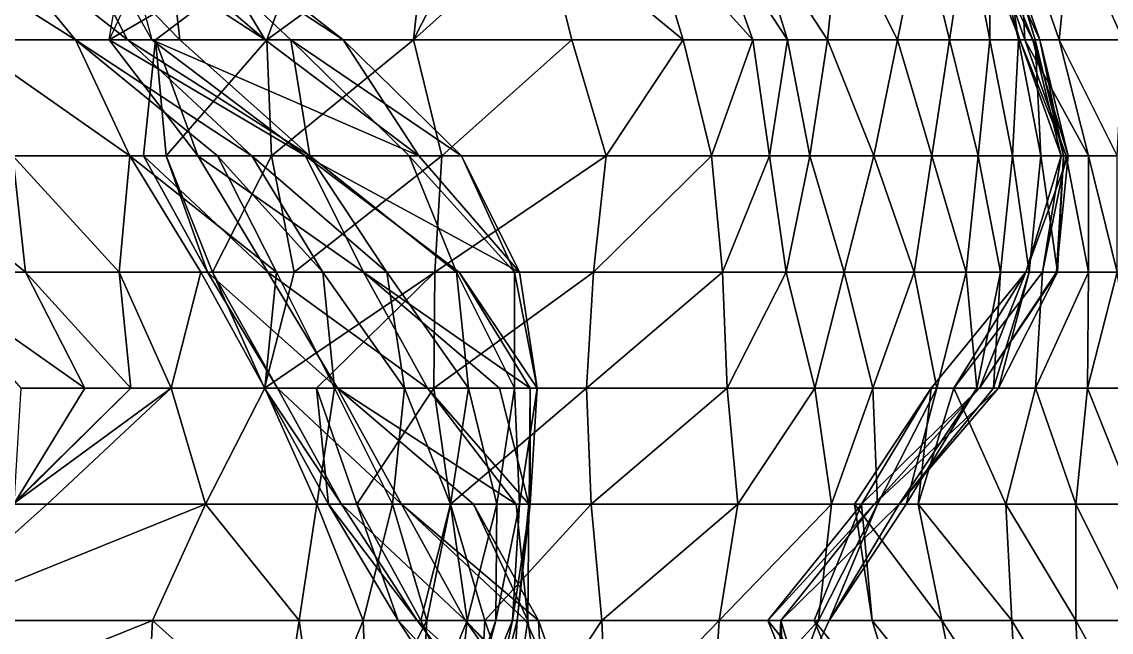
# Model space of a CAD drawing. Header units: metres. Extents: x -137 to 231, y -240 to 234.
# Drawn here: x -44 to 12.3, y -210.6 to -179.1 of the extents above; entities that cross this region are included whole.
import ezdxf

# ---------------------------------------------------------------- set-up
doc = ezdxf.new("R2010")
doc.units = ezdxf.units.M

msp = doc.modelspace()

# ---------------------------------------------------------------- linework, layer by layer
for points in [[(-50.676247, -174, -200.15363), (-46.951813, -180, -191.07512), (-41.200912, -180, -194.68304), (-41.200813, -179.9999, -194.68294)], [(-46.147964, -174, -204.46744), (-50.676247, -174, -200.15363), (-41.200912, -180, -194.68304), (-41.200813, -179.9999, -194.68294)], [(-46.147964, -174, -204.46744), (-41.200912, -180, -194.68304), (-38.50656, -180, -200.05566), (-38.506462, -179.9999, -200.05556)], [(-41.619682, -174, -208.78122), (-46.147964, -174, -204.46744), (-38.50656, -180, -200.05566), (-38.506462, -179.9999, -200.05556)], [(-41.619682, -174, -208.78122), (-38.50656, -180, -200.05566), (-35.812225, -180, -205.42828), (-35.812126, -179.9999, -205.42818)], [(-36.480087, -174, -212.7421), (-41.619682, -174, -208.78122), (-35.812225, -180, -205.42828), (-35.812126, -179.9999, -205.42818)], [(-31.397064, -180, -223.6638), (-37.261093, -180, -233.9776), (-40.623306, -174, -235.91878), (-40.623207, -173.9999, -235.91867)], [(-31.397064, -180, -223.6638), (-40.623306, -174, -235.91878), (-38.427155, -174, -227.72263), (-38.427055, -173.9999, -227.72252)], [(-39.457245, -180, -242.17377), (-37.068558, -180, -247.72285), (-29.121506, -174, -243.13461), (-29.121407, -173.9999, -243.1345)], [(-39.457245, -180, -242.17377), (-29.121506, -174, -243.13461), (-36.706345, -174, -240.58554), (-36.706245, -173.9999, -240.58543)], [(-31.397064, -180, -223.6638), (-38.427155, -174, -227.72263), (-35.008377, -174, -218.82059), (-35.008278, -173.9999, -218.82048)], [(-29.121506, -174, -243.13461), (-37.068558, -180, -247.72285), (-31.317642, -180, -251.33078), (-31.317543, -179.9999, -251.33067)], [(-27.366974, -180, -214.40883), (-35.008377, -174, -218.82059), (-36.480087, -174, -212.7421), (-36.47999, -173.9999, -212.74199)], [(-36.480087, -174, -212.7421), (-35.812225, -180, -205.42828), (-30.06131, -180, -209.03621), (-30.06121, -179.9999, -209.0361)], [(-27.366974, -180, -214.40883), (-36.480087, -174, -212.7421), (-30.06131, -180, -209.03621), (-30.06121, -179.9999, -209.0361)], [(-31.397064, -180, -223.6638), (-35.008377, -174, -218.82059), (-27.366974, -180, -214.40883), (-27.366875, -179.9999, -214.40872)], [(-29.121506, -174, -243.13461), (-31.317642, -180, -251.33078), (-23.064941, -174, -246.56607), (-23.064842, -173.9999, -246.56596)], [(-23.064941, -174, -246.56607), (-31.317642, -180, -251.33078), (-23.732803, -180, -253.87987), (-23.732704, -179.9999, -253.87976)], [(-23.064941, -174, -246.56607), (-23.732803, -180, -253.87987), (-20.676254, -174, -252.11516), (-20.676155, -173.9999, -252.11505)], [(-23.732803, -180, -253.87987), (-15.536652, -180, -256.07602), (-17.064941, -174, -256.95837), (-17.064842, -173.9999, -256.95828)], [(-23.732803, -180, -253.87987), (-17.064941, -174, -256.95837), (-20.676254, -174, -252.11516), (-20.676155, -173.9999, -252.11505)], [(-17.064941, -174, -256.95837), (-9.785751, -180, -259.68393), (-11.61969, -174, -260.74277), (-11.61959, -173.9999, -260.74268)], [(-17.064941, -174, -256.95837), (-15.536652, -180, -256.07602), (-9.785751, -180, -259.68393), (-9.785651, -179.9999, -259.68384)], [(-11.61969, -174, -260.74277), (-6.174438, -180, -264.52716), (-8.314026, -174, -265.76245), (-8.313926, -173.9999, -265.76236)], [(-11.61969, -174, -260.74277), (-9.785751, -180, -259.68393), (-6.174438, -180, -264.52716), (-6.174338, -179.9999, -264.52707)], [(-8.314026, -174, -265.76245), (-4.397064, -180, -270.4292), (-6.231003, -174, -271.488), (-6.230903, -173.9999, -271.4879)], [(-8.314026, -174, -265.76245), (-6.174438, -180, -264.52716), (-4.397064, -180, -270.4292), (-4.396964, -179.9999, -270.4291)], [(-6.231003, -174, -271.488), (-2.314026, -180, -276.15472), (-1.702713, -174, -275.80182), (-1.702613, -173.9999, -275.80173)], [(-6.231003, -174, -271.488), (-4.397064, -180, -270.4292), (-2.314026, -180, -276.15472), (-2.313926, -179.9999, -276.15463)], [(-1.702713, -174, -275.80182), (-2.314026, -180, -276.15472), (1.297287, -180, -280.99796), (1.297387, -179.9999, -280.99786)], [(-1.702713, -174, -275.80182), (1.297287, -180, -280.99796), (2.519913, -174, -280.29205), (2.520013, -173.9999, -280.29196)], [(2.519913, -174, -280.29205), (1.297287, -180, -280.99796), (3.991623, -180, -286.37057), (3.991723, -179.9999, -286.37048)], [(2.519913, -174, -280.29205), (3.991623, -180, -286.37057), (4.9086, -174, -285.84116), (4.9087, -173.9999, -285.84106)], [(4.9086, -174, -285.84116), (3.991623, -180, -286.37057), (6.074661, -180, -292.09613), (6.074761, -179.9999, -292.09604)], [(4.9086, -174, -285.84116), (6.074661, -180, -292.09613), (6.074661, -174, -292.09613), (6.074761, -173.9999, -292.09604)], [(5.904984, -174, -312.9787), (8.293655, -180, -318.5278), (5.237106, -174, -320.2925), (5.237207, -173.9999, -320.29242)], [(5.237106, -174, -320.2925), (7.625794, -180, -325.8416), (5.791855, -174, -326.90045), (5.791955, -173.9999, -326.90036)], [(5.237106, -174, -320.2925), (8.293655, -180, -318.5278), (7.625794, -180, -325.8416), (7.625894, -179.9999, -325.84152)], [(5.791855, -174, -326.90045), (7.874893, -180, -332.626), (7.569229, -174, -332.8025), (7.569329, -173.9999, -332.8024)], [(5.791855, -174, -326.90045), (7.625794, -180, -325.8416), (7.874893, -180, -332.626), (7.874993, -179.9999, -332.62592)], [(6.572845, -174, -305.66492), (8.655884, -180, -311.39047), (5.904984, -174, -312.9787), (5.905084, -173.9999, -312.9786)], [(5.904984, -174, -312.9787), (8.655884, -180, -311.39047), (8.293655, -180, -318.5278), (8.293756, -179.9999, -318.5277)], [(6.074661, -174, -292.09613), (7.546372, -180, -298.17465), (6.62941, -174, -298.70404), (6.62951, -173.9999, -298.70395)], [(6.074661, -174, -292.09613), (6.074661, -180, -292.09613), (7.546372, -180, -298.17465), (7.546472, -179.9999, -298.17456)], [(6.62941, -174, -298.70404), (8.406784, -180, -304.60608), (6.572845, -174, -305.66492), (6.572946, -173.9999, -305.66483)], [(6.572845, -174, -305.66492), (8.406784, -180, -304.60608), (8.655884, -180, -311.39047), (8.655984, -179.9999, -311.39038)], [(6.62941, -174, -298.70404), (7.546372, -180, -298.17465), (8.406784, -180, -304.60608), (8.406884, -179.9999, -304.606)], [(7.569229, -174, -332.8025), (9.652252, -180, -338.52805), (10.263565, -174, -338.1751), (10.263665, -173.9999, -338.17502)], [(7.569229, -174, -332.8025), (7.874893, -180, -332.626), (9.652252, -180, -338.52805), (9.652352, -179.9999, -338.52795)], [(10.263565, -174, -338.1751), (9.652252, -180, -338.52805), (12.957916, -180, -343.54773), (12.958016, -179.9999, -343.54764)], [(10.263565, -174, -338.1751), (12.957916, -180, -343.54773), (14.180527, -174, -342.84186), (14.180627, -173.9999, -342.84177)], [(-38.618973, -174.9, -238.22568), (-37.261093, -180, -233.9776), (-39.457245, -180, -242.17377), (-39.457146, -179.9999, -242.17366)], [(-46.951813, -180, -191.07512), (-44.449997, -186, -182.7025), (-38.393448, -186, -186.13396), (-38.39335, -185.9999, -186.13385)], [(-41.200912, -180, -194.68304), (-46.951813, -180, -191.07512), (-38.393448, -186, -186.13396), (-38.39335, -185.9999, -186.13385)], [(-32.087784, -186, -196.34978), (-38.50656, -180, -200.05566), (-41.200912, -180, -194.68304), (-41.200813, -179.9999, -194.68294)], [(-41.200912, -180, -194.68304), (-38.393448, -186, -186.13396), (-33.865158, -186, -190.44774), (-33.86506, -185.9999, -190.44763)], [(-32.087784, -186, -196.34978), (-41.200912, -180, -194.68304), (-33.865158, -186, -190.44774), (-33.86506, -185.9999, -190.44763)], [(-29.314026, -186, -229.38937), (-34.8724, -186, -239.5267), (-39.457245, -180, -242.17377), (-39.457146, -179.9999, -242.17366)], [(-29.314026, -186, -229.38937), (-39.457245, -180, -242.17377), (-37.261093, -180, -233.9776), (-37.260994, -179.9999, -233.9775)], [(-34.8724, -186, -239.5267), (-37.068558, -180, -247.72285), (-39.457245, -180, -242.17377), (-39.457146, -179.9999, -242.17366)], [(-29.087784, -186, -201.54593), (-35.812225, -180, -205.42828), (-38.50656, -180, -200.05566), (-38.506462, -179.9999, -200.05556)], [(-29.087784, -186, -201.54593), (-38.50656, -180, -200.05566), (-32.087784, -186, -196.34978), (-32.087685, -185.9999, -196.34967)], [(-34.8724, -186, -239.5267), (-37.67987, -186, -248.0758), (-37.068558, -180, -247.72285), (-37.06846, -179.9999, -247.72275)], [(-37.068558, -180, -247.72285), (-37.67987, -186, -248.0758), (-36.513794, -186, -254.33078), (-36.513695, -185.9999, -254.33067)], [(-23.449997, -186, -219.07558), (-29.314026, -186, -229.38937), (-37.261093, -180, -233.9776), (-37.260994, -179.9999, -233.9775)], [(-23.449997, -186, -219.07558), (-37.261093, -180, -233.9776), (-31.397064, -180, -223.6638), (-31.396965, -179.9999, -223.6637)], [(-37.068558, -180, -247.72285), (-36.513794, -186, -254.33078), (-31.317642, -180, -251.33078), (-31.317543, -179.9999, -251.33067)], [(-31.317642, -180, -251.33078), (-36.513794, -186, -254.33078), (-31.068558, -186, -258.11517), (-31.068459, -185.9999, -258.11508)], [(-30.06131, -180, -209.03621), (-35.812225, -180, -205.42828), (-29.087784, -186, -201.54593), (-29.087685, -185.9999, -201.54582)], [(-23.449997, -186, -219.07558), (-31.397064, -180, -223.6638), (-27.366974, -180, -214.40883), (-27.366875, -179.9999, -214.40872)], [(-31.317642, -180, -251.33078), (-31.068558, -186, -258.11517), (-23.732803, -180, -253.87987), (-23.732704, -179.9999, -253.87976)], [(-23.732803, -180, -253.87987), (-31.068558, -186, -258.11517), (-22.261093, -186, -259.95837), (-22.260994, -185.9999, -259.95828)], [(-21.25386, -186, -210.87943), (-27.366974, -180, -214.40883), (-30.06131, -180, -209.03621), (-30.06121, -179.9999, -209.0361)], [(-30.06131, -180, -209.03621), (-29.087784, -186, -201.54593), (-23.948196, -186, -205.5068), (-23.948097, -185.9999, -205.5067)], [(-21.25386, -186, -210.87943), (-30.06131, -180, -209.03621), (-23.948196, -186, -205.5068), (-23.948097, -185.9999, -205.5067)], [(-23.449997, -186, -219.07558), (-27.366974, -180, -214.40883), (-21.25386, -186, -210.87943), (-21.253761, -185.9999, -210.87932)], [(-23.732803, -180, -253.87987), (-22.261093, -186, -259.95837), (-15.536652, -180, -256.07602), (-15.536551, -179.9999, -256.07593)], [(-15.536652, -180, -256.07602), (-22.261093, -186, -259.95837), (-13.759277, -186, -261.97806), (-13.759177, -185.9999, -261.97797)], [(-15.536652, -180, -256.07602), (-13.759277, -186, -261.97806), (-9.785751, -180, -259.68393), (-9.785651, -179.9999, -259.68384)], [(-9.785751, -180, -259.68393), (-13.759277, -186, -261.97806), (-8.314026, -186, -265.76245), (-8.313926, -185.9999, -265.76236)], [(-9.785751, -180, -259.68393), (-8.314026, -186, -265.76245), (-6.174438, -180, -264.52716), (-6.174338, -179.9999, -264.52707)], [(-6.174438, -180, -264.52716), (-8.314026, -186, -265.76245), (-5.314026, -186, -270.9586), (-5.313926, -185.9999, -270.9585)], [(-6.174438, -180, -264.52716), (-5.314026, -186, -270.9586), (-4.397064, -180, -270.4292), (-4.396964, -179.9999, -270.4291)], [(-4.397064, -180, -270.4292), (-5.314026, -186, -270.9586), (-3.231003, -186, -276.68414), (-3.230903, -185.9999, -276.68405)], [(-4.397064, -180, -270.4292), (-3.231003, -186, -276.68414), (-2.314026, -180, -276.15472), (-2.313926, -179.9999, -276.15463)], [(-2.314026, -180, -276.15472), (-3.231003, -186, -276.68414), (0.074661, -186, -281.70386), (0.074761, -185.9999, -281.70377)], [(-2.314026, -180, -276.15472), (0.074661, -186, -281.70386), (1.297287, -180, -280.99796), (1.297387, -179.9999, -280.99786)], [(1.297287, -180, -280.99796), (0.074661, -186, -281.70386), (3.074661, -186, -286.9), (3.074761, -185.9999, -286.8999)], [(1.297287, -180, -280.99796), (3.074661, -186, -286.9), (3.991623, -180, -286.37057), (3.991723, -179.9999, -286.37048)], [(3.991623, -180, -286.37057), (3.074661, -186, -286.9), (5.463348, -186, -292.4491), (5.463449, -185.9999, -292.449)], [(3.991623, -180, -286.37057), (5.463348, -186, -292.4491), (6.074661, -180, -292.09613), (6.074761, -179.9999, -292.09604)], [(6.074661, -180, -292.09613), (5.463348, -186, -292.4491), (7.240723, -186, -298.35114), (7.240823, -185.9999, -298.35104)], [(6.074661, -180, -292.09613), (7.240723, -186, -298.35114), (7.546372, -180, -298.17465), (7.546472, -179.9999, -298.17456)], [(7.546372, -180, -298.17465), (7.240723, -186, -298.35114), (8.712433, -186, -304.42963), (8.712533, -185.9999, -304.42953)], [(7.546372, -180, -298.17465), (8.712433, -186, -304.42963), (8.406784, -180, -304.60608), (8.406884, -179.9999, -304.606)], [(8.293655, -180, -318.5278), (9.765381, -186, -324.60632), (7.625794, -180, -325.8416), (7.625894, -179.9999, -325.84152)], [(7.625794, -180, -325.8416), (10.014481, -186, -331.39072), (7.874893, -180, -332.626), (7.874993, -179.9999, -332.62592)], [(7.625794, -180, -325.8416), (9.765381, -186, -324.60632), (10.014481, -186, -331.39072), (10.014581, -185.9999, -331.39062)], [(7.874893, -180, -332.626), (11.180527, -186, -337.6457), (9.652252, -180, -338.52805), (9.652352, -179.9999, -338.52795)], [(7.874893, -180, -332.626), (10.014481, -186, -331.39072), (11.180527, -186, -337.6457), (11.180627, -185.9999, -337.6456)], [(8.655884, -180, -311.39047), (10.127609, -186, -317.469), (8.293655, -180, -318.5278), (8.293756, -179.9999, -318.5277)], [(8.293655, -180, -318.5278), (10.127609, -186, -317.469), (9.765381, -186, -324.60632), (9.765481, -185.9999, -324.60623)], [(8.406784, -180, -304.60608), (9.878494, -186, -310.6846), (8.655884, -180, -311.39047), (8.655984, -179.9999, -311.39038)], [(8.406784, -180, -304.60608), (8.712433, -186, -304.42963), (9.878494, -186, -310.6846), (9.878594, -185.9999, -310.6845)], [(8.655884, -180, -311.39047), (9.878494, -186, -310.6846), (10.127609, -186, -317.469), (10.127709, -185.9999, -317.4689)], [(9.652252, -180, -338.52805), (12.652252, -186, -343.72418), (12.957916, -180, -343.54773), (12.958016, -179.9999, -343.54764)], [(9.652252, -180, -338.52805), (11.180527, -186, -337.6457), (12.652252, -186, -343.72418), (12.652352, -185.9999, -343.7241)], [(-51.117874, -186, -179.624), (-49.22737, -192, -171.60431), (-43.782135, -192, -175.3887), (-43.782036, -191.9999, -175.3886)], [(-44.449997, -186, -182.7025), (-51.117874, -186, -179.624), (-43.782135, -192, -175.3887), (-43.782036, -191.9999, -175.3886)], [(-44.449997, -186, -182.7025), (-43.782135, -192, -175.3887), (-38.948196, -192, -179.52603), (-38.948097, -191.9999, -179.52592)], [(-38.393448, -186, -186.13396), (-44.449997, -186, -182.7025), (-38.948196, -192, -179.52603), (-38.948097, -191.9999, -179.52592)], [(-38.393448, -186, -186.13396), (-38.948196, -192, -179.52603), (-34.72557, -192, -184.0163), (-34.72547, -191.9999, -184.01619)], [(-38.393448, -186, -186.13396), (-30.808594, -192, -188.68304), (-33.865158, -186, -190.44774), (-33.86506, -185.9999, -190.44763)], [(-38.393448, -186, -186.13396), (-34.72557, -192, -184.0163), (-30.808594, -192, -188.68304), (-30.808495, -191.9999, -188.68294)], [(-31.261093, -192, -244.36992), (-37.67987, -186, -248.0758), (-34.8724, -186, -239.5267), (-34.8723, -185.9999, -239.5266)], [(-34.374207, -192, -253.09549), (-36.513794, -186, -254.33078), (-37.67987, -186, -248.0758), (-37.67977, -185.9999, -248.0757)], [(-34.374207, -192, -253.09549), (-37.67987, -186, -248.0758), (-31.261093, -192, -244.36992), (-31.260994, -191.9999, -244.36981)], [(-36.513794, -186, -254.33078), (-34.125114, -192, -259.87988), (-31.068558, -186, -258.11517), (-31.068459, -185.9999, -258.11508)], [(-36.513794, -186, -254.33078), (-34.374207, -192, -253.09549), (-34.125114, -192, -259.87988), (-34.125015, -191.9999, -259.8798)], [(-26.314026, -192, -234.58553), (-34.8724, -186, -239.5267), (-29.314026, -186, -229.38937), (-29.313927, -185.9999, -229.38927)], [(-31.261093, -192, -244.36992), (-34.8724, -186, -239.5267), (-26.314026, -192, -234.58553), (-26.313927, -191.9999, -234.58542)], [(-31.068558, -186, -258.11517), (-34.125114, -192, -259.87988), (-29.902481, -192, -264.37012), (-29.902382, -191.9999, -264.37003)], [(-33.865158, -186, -190.44774), (-28.419922, -192, -194.23213), (-32.087784, -186, -196.34978), (-32.087685, -185.9999, -196.34967)], [(-33.865158, -186, -190.44774), (-30.808594, -192, -188.68304), (-28.419922, -192, -194.23213), (-28.419823, -191.9999, -194.23203)], [(-32.087784, -186, -196.34978), (-25.114258, -192, -199.25182), (-29.087784, -186, -201.54593), (-29.087685, -185.9999, -201.54582)], [(-32.087784, -186, -196.34978), (-28.419922, -192, -194.23213), (-25.114258, -192, -199.25182), (-25.114159, -191.9999, -199.25171)], [(-31.068558, -186, -258.11517), (-29.902481, -192, -264.37012), (-22.261093, -186, -259.95837), (-22.260994, -185.9999, -259.95828)], [(-22.261093, -186, -259.95837), (-29.902481, -192, -264.37012), (-22.623306, -192, -267.0957), (-22.623207, -191.9999, -267.0956)], [(-18.25386, -192, -216.07558), (-21.366974, -192, -224.80113), (-29.314026, -186, -229.38937), (-29.313927, -185.9999, -229.38927)], [(-18.25386, -192, -216.07558), (-29.314026, -186, -229.38937), (-23.449997, -186, -219.07558), (-23.449898, -185.9999, -219.07547)], [(-26.314026, -192, -234.58553), (-29.314026, -186, -229.38937), (-21.366974, -192, -224.80113), (-21.366875, -191.9999, -224.80103)], [(-29.087784, -186, -201.54593), (-21.502945, -192, -204.09503), (-23.948196, -186, -205.5068), (-23.948097, -185.9999, -205.5067)], [(-29.087784, -186, -201.54593), (-25.114258, -192, -199.25182), (-21.502945, -192, -204.09503), (-21.502846, -191.9999, -204.09492)], [(-23.948196, -186, -205.5068), (-18.502945, -192, -209.29118), (-21.25386, -186, -210.87943), (-21.253761, -185.9999, -210.87932)], [(-23.948196, -186, -205.5068), (-21.502945, -192, -204.09503), (-18.502945, -192, -209.29118), (-18.502846, -191.9999, -209.29108)], [(-18.25386, -192, -216.07558), (-23.449997, -186, -219.07558), (-21.25386, -186, -210.87943), (-21.253761, -185.9999, -210.87932)], [(-22.261093, -186, -259.95837), (-22.623306, -192, -267.0957), (-13.759277, -186, -261.97806), (-13.759177, -185.9999, -261.97797)], [(-13.759277, -186, -261.97806), (-22.623306, -192, -267.0957), (-14.427155, -192, -269.29187), (-14.427054, -191.9999, -269.29178)], [(-18.25386, -192, -216.07558), (-21.25386, -186, -210.87943), (-18.502945, -192, -209.29118), (-18.502846, -191.9999, -209.29108)], [(-13.759277, -186, -261.97806), (-14.427155, -192, -269.29187), (-8.314026, -186, -265.76245), (-8.313926, -185.9999, -265.76236)], [(-8.314026, -186, -265.76245), (-14.427155, -192, -269.29187), (-7.759277, -192, -272.37036), (-7.759177, -191.9999, -272.37027)], [(-8.314026, -186, -265.76245), (-7.759277, -192, -272.37036), (-5.314026, -186, -270.9586), (-5.313926, -185.9999, -270.9585)], [(-5.314026, -186, -270.9586), (-7.759277, -192, -272.37036), (-4.453628, -192, -277.39005), (-4.453528, -191.9999, -277.38995)], [(-5.314026, -186, -270.9586), (-4.453628, -192, -277.39005), (-3.231003, -186, -276.68414), (-3.230903, -185.9999, -276.68405)], [(-3.231003, -186, -276.68414), (-4.453628, -192, -277.39005), (-1.453628, -192, -282.58618), (-1.453529, -191.9999, -282.5861)], [(-3.231003, -186, -276.68414), (-1.453628, -192, -282.58618), (0.074661, -186, -281.70386), (0.074761, -185.9999, -281.70377)], [(0.074661, -186, -281.70386), (-1.453628, -192, -282.58618), (2.157684, -192, -287.42938), (2.157784, -191.9999, -287.4293)], [(0.074661, -186, -281.70386), (2.157684, -192, -287.42938), (3.074661, -186, -286.9), (3.074761, -185.9999, -286.8999)], [(3.074661, -186, -286.9), (2.157684, -192, -287.42938), (4.852036, -192, -292.80203), (4.852136, -191.9999, -292.80194)], [(3.074661, -186, -286.9), (4.852036, -192, -292.80203), (5.463348, -186, -292.4491), (5.463449, -185.9999, -292.449)], [(5.463348, -186, -292.4491), (4.852036, -192, -292.80203), (6.62941, -192, -298.70404), (6.62951, -191.9999, -298.70395)], [(5.463348, -186, -292.4491), (6.62941, -192, -298.70404), (7.240723, -186, -298.35114), (7.240823, -185.9999, -298.35104)], [(7.240723, -186, -298.35114), (6.62941, -192, -298.70404), (8.101135, -192, -304.78256), (8.101235, -191.9999, -304.78247)], [(7.240723, -186, -298.35114), (8.101135, -192, -304.78256), (8.712433, -186, -304.42963), (8.712533, -185.9999, -304.42953)], [(10.127609, -186, -317.469), (7.931442, -192, -325.66516), (9.765381, -186, -324.60632), (9.765481, -185.9999, -324.60623)], [(10.127609, -186, -317.469), (9.516281, -192, -317.82193), (7.931442, -192, -325.66516), (7.931542, -191.9999, -325.66507)], [(9.765381, -186, -324.60632), (7.931442, -192, -325.66516), (8.791855, -192, -332.0966), (8.791955, -191.9999, -332.0965)], [(8.712433, -186, -304.42963), (8.101135, -192, -304.78256), (9.572845, -192, -310.86108), (9.572946, -191.9999, -310.861)], [(8.712433, -186, -304.42963), (9.572845, -192, -310.86108), (9.878494, -186, -310.6846), (9.878594, -185.9999, -310.6845)], [(9.765381, -186, -324.60632), (8.791855, -192, -332.0966), (10.014481, -186, -331.39072), (10.014581, -185.9999, -331.39062)], [(10.014481, -186, -331.39072), (8.791855, -192, -332.0966), (11.180527, -192, -337.6457), (11.180627, -191.9999, -337.6456)], [(9.878494, -186, -310.6846), (9.516281, -192, -317.82193), (10.127609, -186, -317.469), (10.127709, -185.9999, -317.4689)], [(9.878494, -186, -310.6846), (9.572845, -192, -310.86108), (9.516281, -192, -317.82193), (9.516381, -191.9999, -317.82184)], [(10.014481, -186, -331.39072), (11.180527, -192, -337.6457), (11.180527, -186, -337.6457), (11.180627, -185.9999, -337.6456)], [(11.180527, -186, -337.6457), (12.652252, -192, -343.72418), (12.652252, -186, -343.72418), (12.652352, -185.9999, -343.7241)], [(11.180527, -186, -337.6457), (11.180527, -192, -337.6457), (12.652252, -192, -343.72418), (12.652352, -191.9999, -343.7241)], [(-49.22737, -192, -171.60431), (-40.72557, -198, -173.624), (-43.782135, -192, -175.3887), (-43.782036, -191.9999, -175.3886)], [(-49.22737, -192, -171.60431), (-44.031235, -198, -168.60432), (-40.72557, -198, -173.624), (-40.72547, -197.9999, -173.62389)], [(-43.782135, -192, -175.3887), (-38.336884, -198, -179.1731), (-38.948196, -192, -179.52603), (-38.948097, -191.9999, -179.52592)], [(-43.782135, -192, -175.3887), (-40.72557, -198, -173.624), (-38.336884, -198, -179.1731), (-38.336784, -197.9999, -179.17299)], [(-38.948196, -192, -179.52603), (-36.253845, -198, -184.89865), (-34.72557, -192, -184.0163), (-34.72547, -191.9999, -184.01619)], [(-38.948196, -192, -179.52603), (-38.336884, -198, -179.1731), (-36.253845, -198, -184.89865), (-36.253746, -197.9999, -184.89854)], [(-34.72557, -192, -184.0163), (-36.253845, -198, -184.89865), (-31.419922, -198, -189.03598), (-31.419823, -197.9999, -189.03587)], [(-34.72557, -192, -184.0163), (-31.419922, -198, -189.03598), (-30.808594, -192, -188.68304), (-30.808495, -191.9999, -188.68294)], [(-27.64978, -198, -249.21313), (-34.374207, -192, -253.09549), (-31.261093, -192, -244.36992), (-31.260994, -191.9999, -244.36981)], [(-30.762894, -198, -257.9387), (-34.125114, -192, -259.87988), (-34.374207, -192, -253.09549), (-34.374107, -191.9999, -253.09538)], [(-30.762894, -198, -257.9387), (-34.374207, -192, -253.09549), (-27.64978, -198, -249.21313), (-27.649681, -197.9999, -249.21303)], [(-34.125114, -192, -259.87988), (-31.43077, -198, -265.2525), (-29.902481, -192, -264.37012), (-29.902382, -191.9999, -264.37003)], [(-34.125114, -192, -259.87988), (-30.762894, -198, -257.9387), (-31.43077, -198, -265.2525), (-31.430672, -197.9999, -265.2524)], [(-31.43077, -198, -265.2525), (-28.736435, -198, -270.62512), (-22.623306, -192, -267.0957), (-22.623207, -191.9999, -267.0956)], [(-31.43077, -198, -265.2525), (-22.623306, -192, -267.0957), (-29.902481, -192, -264.37012), (-29.902382, -191.9999, -264.37003)], [(-30.808594, -192, -188.68304), (-31.419922, -198, -189.03598), (-27.808594, -198, -193.8792), (-27.808495, -197.9999, -193.87909)], [(-23.008377, -198, -239.60521), (-31.261093, -192, -244.36992), (-26.314026, -192, -234.58553), (-26.313927, -191.9999, -234.58542)], [(-27.64978, -198, -249.21313), (-31.261093, -192, -244.36992), (-23.008377, -198, -239.60521), (-23.008278, -197.9999, -239.6051)], [(-30.808594, -192, -188.68304), (-27.808594, -198, -193.8792), (-28.419922, -192, -194.23213), (-28.419823, -191.9999, -194.23203)], [(-22.623306, -192, -267.0957), (-28.736435, -198, -270.62512), (-22.67987, -198, -274.05655), (-22.679771, -197.9999, -274.05646)], [(-28.419922, -192, -194.23213), (-24.197296, -198, -198.72241), (-25.114258, -192, -199.25182), (-25.114159, -191.9999, -199.25171)], [(-28.419922, -192, -194.23213), (-27.808594, -198, -193.8792), (-24.197296, -198, -198.72241), (-24.197197, -197.9999, -198.7223)], [(-17.699112, -198, -222.68349), (-19.28395, -198, -230.5267), (-26.314026, -192, -234.58553), (-26.313927, -191.9999, -234.58542)], [(-17.699112, -198, -222.68349), (-26.314026, -192, -234.58553), (-21.366974, -192, -224.80113), (-21.366875, -191.9999, -224.80103)], [(-23.008377, -198, -239.60521), (-26.314026, -192, -234.58553), (-19.28395, -198, -230.5267), (-19.283852, -197.9999, -230.5266)], [(-25.114258, -192, -199.25182), (-20.891632, -198, -203.7421), (-21.502945, -192, -204.09503), (-21.502846, -191.9999, -204.09492)], [(-25.114258, -192, -199.25182), (-24.197296, -198, -198.72241), (-20.891632, -198, -203.7421), (-20.891533, -197.9999, -203.74199)], [(-22.623306, -192, -267.0957), (-22.67987, -198, -274.05655), (-14.427155, -192, -269.29187), (-14.427054, -191.9999, -269.29178)], [(-14.427155, -192, -269.29187), (-22.67987, -198, -274.05655), (-14.789368, -198, -276.4292), (-14.789268, -197.9999, -276.4291)], [(-21.502945, -192, -204.09503), (-18.502945, -198, -209.29118), (-18.502945, -192, -209.29118), (-18.502846, -191.9999, -209.29108)], [(-21.502945, -192, -204.09503), (-20.891632, -198, -203.7421), (-18.502945, -198, -209.29118), (-18.502846, -197.9999, -209.29108)], [(-17.336899, -198, -215.54616), (-17.699112, -198, -222.68349), (-21.366974, -192, -224.80113), (-21.366875, -191.9999, -224.80103)], [(-17.336899, -198, -215.54616), (-21.366974, -192, -224.80113), (-18.25386, -192, -216.07558), (-18.253761, -191.9999, -216.07547)], [(-18.502945, -192, -209.29118), (-17.336899, -198, -215.54616), (-18.25386, -192, -216.07558), (-18.253761, -191.9999, -216.07547)], [(-18.502945, -192, -209.29118), (-18.502945, -198, -209.29118), (-17.336899, -198, -215.54616), (-17.3368, -197.9999, -215.54605)], [(-14.427155, -192, -269.29187), (-14.789368, -198, -276.4292), (-7.759277, -192, -272.37036), (-7.759177, -191.9999, -272.37027)], [(-7.759277, -192, -272.37036), (-14.789368, -198, -276.4292), (-7.510178, -198, -279.15472), (-7.510078, -197.9999, -279.15463)], [(-7.759277, -192, -272.37036), (-7.510178, -198, -279.15472), (-4.453628, -192, -277.39005), (-4.453528, -191.9999, -277.38995)], [(-4.453628, -192, -277.39005), (-7.510178, -198, -279.15472), (-2.981903, -198, -283.46854), (-2.981803, -197.9999, -283.46844)], [(-4.453628, -192, -277.39005), (-2.981903, -198, -283.46854), (-1.453628, -192, -282.58618), (-1.453529, -191.9999, -282.5861)], [(-1.453628, -192, -282.58618), (-2.981903, -198, -283.46854), (0.018097, -198, -288.66467), (0.018197, -197.9999, -288.66458)], [(-1.453628, -192, -282.58618), (0.018097, -198, -288.66467), (2.157684, -192, -287.42938), (2.157784, -191.9999, -287.4293)], [(2.157684, -192, -287.42938), (0.018097, -198, -288.66467), (3.323746, -198, -293.6844), (3.323846, -197.9999, -293.6843)], [(2.157684, -192, -287.42938), (3.323746, -198, -293.6844), (4.852036, -192, -292.80203), (4.852136, -191.9999, -292.80194)], [(5.542755, -198, -320.11603), (3.040955, -198, -328.48868), (7.931442, -192, -325.66516), (7.931542, -191.9999, -325.66507)], [(7.931442, -192, -325.66516), (3.040955, -198, -328.48868), (4.207016, -198, -334.74365), (4.207116, -197.9999, -334.74356)], [(4.852036, -192, -292.80203), (3.323746, -198, -293.6844), (5.406784, -198, -299.40994), (5.406884, -197.9999, -299.40985)], [(7.931442, -192, -325.66516), (4.207016, -198, -334.74365), (8.791855, -192, -332.0966), (8.791955, -191.9999, -332.0965)], [(8.791855, -192, -332.0966), (4.207016, -198, -334.74365), (8.429626, -198, -339.23392), (8.429727, -197.9999, -339.23383)], [(4.852036, -192, -292.80203), (5.406784, -198, -299.40994), (6.62941, -192, -298.70404), (6.62951, -191.9999, -298.70395)], [(6.62941, -192, -298.70404), (5.406784, -198, -299.40994), (6.267197, -198, -305.84137), (6.267297, -197.9999, -305.84128)], [(9.572845, -192, -310.86108), (5.542755, -198, -320.11603), (9.516281, -192, -317.82193), (9.516381, -191.9999, -317.82184)], [(5.542755, -198, -320.11603), (7.931442, -192, -325.66516), (9.516281, -192, -317.82193), (9.516381, -191.9999, -317.82184)], [(9.572845, -192, -310.86108), (6.516281, -198, -312.62576), (5.542755, -198, -320.11603), (5.542855, -197.9999, -320.11594)], [(6.62941, -192, -298.70404), (6.267197, -198, -305.84137), (8.101135, -192, -304.78256), (8.101235, -191.9999, -304.78247)], [(8.101135, -192, -304.78256), (6.267197, -198, -305.84137), (6.516281, -198, -312.62576), (6.516381, -197.9999, -312.62567)], [(8.101135, -192, -304.78256), (6.516281, -198, -312.62576), (9.572845, -192, -310.86108), (9.572946, -191.9999, -310.861)], [(8.791855, -192, -332.0966), (8.429626, -198, -339.23392), (11.180527, -192, -337.6457), (11.180627, -191.9999, -337.6456)], [(11.180527, -192, -337.6457), (8.429626, -198, -339.23392), (11.123978, -198, -344.60654), (11.124078, -197.9999, -344.60645)], [(11.180527, -192, -337.6457), (11.123978, -198, -344.60654), (12.652252, -192, -343.72418), (12.652352, -191.9999, -343.7241)], [(12.652252, -192, -343.72418), (11.123978, -198, -344.60654), (13.512665, -198, -350.15564), (13.512765, -197.9999, -350.15555)], [(-44.393448, -204, -175.74165), (-44.449997, -204, -182.7025), (-38.336884, -198, -179.1731), (-38.336784, -197.9999, -179.17299)], [(-44.449997, -204, -182.7025), (-42.672623, -204, -188.60454), (-36.253845, -198, -184.89865), (-36.253746, -197.9999, -184.89854)], [(-44.449997, -204, -182.7025), (-36.253845, -198, -184.89865), (-38.336884, -198, -179.1731), (-38.336784, -197.9999, -179.17299)], [(-44.031235, -198, -168.60432), (-44.393448, -204, -175.74165), (-40.72557, -198, -173.624), (-40.72547, -197.9999, -173.62389)], [(-44.393448, -204, -175.74165), (-38.336884, -198, -179.1731), (-40.72557, -198, -173.624), (-40.72547, -197.9999, -173.62389)], [(-36.253845, -198, -184.89865), (-42.672623, -204, -188.60454), (-34.47647, -204, -190.80069), (-34.47637, -203.9999, -190.80058)], [(-36.253845, -198, -184.89865), (-34.47647, -204, -190.80069), (-31.419922, -198, -189.03598), (-31.419823, -197.9999, -189.03587)], [(-31.419922, -198, -189.03598), (-34.47647, -204, -190.80069), (-28.72557, -204, -194.4086), (-28.725471, -203.9999, -194.4085)], [(-27.457245, -204, -262.95837), (-31.43077, -198, -265.2525), (-30.762894, -198, -257.9387), (-30.762794, -197.9999, -257.9386)], [(-31.43077, -198, -265.2525), (-28.125107, -204, -270.27216), (-28.736435, -198, -270.62512), (-28.736336, -197.9999, -270.62503)], [(-31.43077, -198, -265.2525), (-27.457245, -204, -262.95837), (-28.125107, -204, -270.27216), (-28.125008, -203.9999, -270.27206)], [(-31.419922, -198, -189.03598), (-28.72557, -204, -194.4086), (-27.808594, -198, -193.8792), (-27.808495, -197.9999, -193.87909)], [(-24.344116, -204, -254.2328), (-30.762894, -198, -257.9387), (-27.64978, -198, -249.21313), (-27.649681, -197.9999, -249.21303)], [(-27.457245, -204, -262.95837), (-30.762894, -198, -257.9387), (-24.344116, -204, -254.2328), (-24.344017, -203.9999, -254.2327)], [(-28.736435, -198, -270.62512), (-26.653397, -204, -276.35068), (-22.67987, -198, -274.05655), (-22.679771, -197.9999, -274.05646)], [(-28.736435, -198, -270.62512), (-28.125107, -204, -270.27216), (-26.653397, -204, -276.35068), (-26.653297, -203.9999, -276.3506)], [(-27.808594, -198, -193.8792), (-28.72557, -204, -194.4086), (-24.808594, -204, -199.07535), (-24.808495, -203.9999, -199.07524)], [(-27.808594, -198, -193.8792), (-24.808594, -204, -199.07535), (-24.197296, -198, -198.72241), (-24.197197, -197.9999, -198.7223)], [(-18.423523, -204, -236.95815), (-20.61969, -204, -245.1543), (-27.64978, -198, -249.21313), (-27.649681, -197.9999, -249.21303)], [(-18.423523, -204, -236.95815), (-27.64978, -198, -249.21313), (-23.008377, -198, -239.60521), (-23.008278, -197.9999, -239.6051)], [(-24.344116, -204, -254.2328), (-27.64978, -198, -249.21313), (-20.61969, -204, -245.1543), (-20.61959, -203.9999, -245.15419)], [(-22.67987, -198, -274.05655), (-26.653397, -204, -276.35068), (-21.819458, -204, -280.488), (-21.819359, -203.9999, -280.4879)], [(-24.197296, -198, -198.72241), (-24.808594, -204, -199.07535), (-21.808594, -204, -204.2715), (-21.808495, -203.9999, -204.2714)], [(-24.197296, -198, -198.72241), (-21.808594, -204, -204.2715), (-20.891632, -198, -203.7421), (-20.891533, -197.9999, -203.74199)], [(-17.755661, -204, -229.64435), (-18.423523, -204, -236.95815), (-23.008377, -198, -239.60521), (-23.008278, -197.9999, -239.6051)], [(-17.755661, -204, -229.64435), (-23.008377, -198, -239.60521), (-19.28395, -198, -230.5267), (-19.283852, -197.9999, -230.5266)], [(-22.67987, -198, -274.05655), (-21.819458, -204, -280.488), (-14.789368, -198, -276.4292), (-14.789268, -197.9999, -276.4291)], [(-14.789368, -198, -276.4292), (-21.819458, -204, -280.488), (-14.540268, -204, -283.21356), (-14.540168, -203.9999, -283.21347)], [(-20.891632, -198, -203.7421), (-21.808594, -204, -204.2715), (-19.419922, -204, -209.8206), (-19.419823, -203.9999, -209.8205)], [(-20.891632, -198, -203.7421), (-19.419922, -204, -209.8206), (-18.502945, -198, -209.29118), (-18.502846, -197.9999, -209.29108)], [(-18.502945, -198, -209.29118), (-19.419922, -204, -209.8206), (-18.25386, -204, -216.07558), (-18.253761, -203.9999, -216.07547)], [(-17.699112, -198, -222.68349), (-17.755661, -204, -229.64435), (-19.28395, -198, -230.5267), (-19.283852, -197.9999, -230.5266)], [(-18.502945, -198, -209.29118), (-18.25386, -204, -216.07558), (-17.336899, -198, -215.54616), (-17.3368, -197.9999, -215.54605)], [(-17.336899, -198, -215.54616), (-18.25386, -204, -216.07558), (-17.699112, -204, -222.68349), (-17.699013, -203.9999, -222.68338)], [(-17.699112, -198, -222.68349), (-17.699112, -204, -222.68349), (-17.755661, -204, -229.64435), (-17.755562, -203.9999, -229.64424)], [(-17.336899, -198, -215.54616), (-17.699112, -204, -222.68349), (-17.699112, -198, -222.68349), (-17.699013, -197.9999, -222.68338)], [(-14.789368, -198, -276.4292), (-14.540268, -204, -283.21356), (-7.510178, -198, -279.15472), (-7.510078, -197.9999, -279.15463)], [(-7.510178, -198, -279.15472), (-14.540268, -204, -283.21356), (-6.955429, -204, -285.76266), (-6.955329, -203.9999, -285.76257)], [(-7.510178, -198, -279.15472), (-6.955429, -204, -285.76266), (-2.981903, -198, -283.46854), (-2.981803, -197.9999, -283.46844)], [(-2.981903, -198, -283.46854), (-6.955429, -204, -285.76266), (-2.121506, -204, -289.9), (-2.121406, -203.9999, -289.8999)], [(-2.981903, -198, -283.46854), (-2.121506, -204, -289.9), (0.018097, -198, -288.66467), (0.018197, -197.9999, -288.66458)], [(0.018097, -198, -288.66467), (-2.121506, -204, -289.9), (0.267197, -204, -295.4491), (0.267297, -203.9999, -295.449)], [(-0.570358, -204, -323.64545), (-0.932571, -204, -330.78278), (3.040955, -198, -328.48868), (3.041054, -197.9999, -328.4886)], [(3.040955, -198, -328.48868), (-0.932571, -204, -330.78278), (2.373077, -204, -335.8025), (2.373177, -203.9999, -335.8024)], [(0.097519, -204, -316.33167), (-0.570358, -204, -323.64545), (5.542755, -198, -320.11603), (5.542855, -197.9999, -320.11594)], [(-0.570358, -204, -323.64545), (3.040955, -198, -328.48868), (5.542755, -198, -320.11603), (5.542855, -197.9999, -320.11594)], [(0.018097, -198, -288.66467), (0.267197, -204, -295.4491), (3.323746, -198, -293.6844), (3.323846, -197.9999, -293.6843)], [(1.376694, -204, -308.66492), (0.097519, -204, -316.33167), (6.516281, -198, -312.62576), (6.516381, -197.9999, -312.62567)], [(0.097519, -204, -316.33167), (5.542755, -198, -320.11603), (6.516281, -198, -312.62576), (6.516381, -197.9999, -312.62567)], [(3.323746, -198, -293.6844), (0.267197, -204, -295.4491), (1.738907, -204, -301.5276), (1.739007, -203.9999, -301.5275)], [(5.406784, -198, -299.40994), (1.376694, -204, -308.66492), (6.267197, -198, -305.84137), (6.267297, -197.9999, -305.84128)], [(1.376694, -204, -308.66492), (6.516281, -198, -312.62576), (6.267197, -198, -305.84137), (6.267297, -197.9999, -305.84128)], [(5.406784, -198, -299.40994), (1.738907, -204, -301.5276), (1.376694, -204, -308.66492), (1.376794, -203.9999, -308.66483)], [(3.323746, -198, -293.6844), (1.738907, -204, -301.5276), (5.406784, -198, -299.40994), (5.406884, -197.9999, -299.40985)], [(3.040955, -198, -328.48868), (2.373077, -204, -335.8025), (4.207016, -198, -334.74365), (4.207116, -197.9999, -334.74356)], [(4.207016, -198, -334.74365), (2.373077, -204, -335.8025), (6.901352, -204, -340.11627), (6.901452, -203.9999, -340.11618)], [(4.207016, -198, -334.74365), (6.901352, -204, -340.11627), (8.429626, -198, -339.23392), (8.429727, -197.9999, -339.23383)], [(8.429626, -198, -339.23392), (6.901352, -204, -340.11627), (10.512665, -204, -344.95947), (10.512765, -203.9999, -344.95938)], [(8.429626, -198, -339.23392), (10.512665, -204, -344.95947), (11.123978, -198, -344.60654), (11.124078, -197.9999, -344.60645)], [(11.123978, -198, -344.60654), (10.512665, -204, -344.95947), (13.512665, -204, -350.15564), (13.512765, -203.9999, -350.15555)], [(11.123978, -198, -344.60654), (13.512665, -204, -350.15564), (13.512665, -198, -350.15564), (13.512765, -197.9999, -350.15555)], [(-44.449997, -204, -182.7025), (-49.397057, -210, -192.4869), (-42.672623, -204, -188.60454), (-42.672523, -203.9999, -188.60443)], [(-49.397057, -210, -192.4869), (-37.22737, -210, -192.38892), (-34.47647, -204, -190.80069), (-34.47637, -203.9999, -190.80058)], [(-49.397057, -210, -192.4869), (-34.47647, -204, -190.80069), (-42.672623, -204, -188.60454), (-42.672523, -203.9999, -188.60443)], [(-34.47647, -204, -190.80069), (-37.22737, -210, -192.38892), (-29.642532, -210, -194.93802), (-29.642433, -209.9999, -194.93791)], [(-34.47647, -204, -190.80069), (-29.642532, -210, -194.93802), (-28.72557, -204, -194.4086), (-28.725471, -203.9999, -194.4085)], [(-28.72557, -204, -194.4086), (-29.642532, -210, -194.93802), (-26.336884, -210, -199.9577), (-26.336784, -209.9999, -199.9576)], [(-28.72557, -204, -194.4086), (-26.336884, -210, -199.9577), (-24.808594, -204, -199.07535), (-24.808495, -203.9999, -199.07524)], [(-23.540268, -210, -267.62512), (-28.125107, -204, -270.27216), (-27.457245, -204, -262.95837), (-27.457146, -203.9999, -262.95828)], [(-28.125107, -204, -270.27216), (-24.513794, -210, -275.11536), (-26.653397, -204, -276.35068), (-26.653297, -203.9999, -276.3506)], [(-28.125107, -204, -270.27216), (-23.540268, -210, -267.62512), (-24.513794, -210, -275.11536), (-24.513695, -209.9999, -275.11526)], [(-21.038467, -210, -259.2525), (-27.457245, -204, -262.95837), (-24.344116, -204, -254.2328), (-24.344017, -203.9999, -254.2327)], [(-23.540268, -210, -267.62512), (-27.457245, -204, -262.95837), (-21.038467, -210, -259.2525), (-21.038368, -209.9999, -259.2524)], [(-26.653397, -204, -276.35068), (-23.347733, -210, -281.37036), (-21.819458, -204, -280.488), (-21.819359, -203.9999, -280.4879)], [(-26.653397, -204, -276.35068), (-24.513794, -210, -275.11536), (-23.347733, -210, -281.37036), (-23.347633, -209.9999, -281.37027)], [(-24.808594, -204, -199.07535), (-26.336884, -210, -199.9577), (-23.031235, -210, -204.97739), (-23.031136, -209.9999, -204.97728)], [(-24.808594, -204, -199.07535), (-23.031235, -210, -204.97739), (-21.808594, -204, -204.2715), (-21.808495, -203.9999, -204.2714)], [(-17.257477, -210, -243.21313), (-17.925339, -210, -250.52693), (-24.344116, -204, -254.2328), (-24.344017, -203.9999, -254.2327)], [(-17.257477, -210, -243.21313), (-24.344116, -204, -254.2328), (-20.61969, -204, -245.1543), (-20.61959, -203.9999, -245.15419)], [(-21.038467, -210, -259.2525), (-24.344116, -204, -254.2328), (-17.925339, -210, -250.52693), (-17.92524, -209.9999, -250.52682)], [(-21.819458, -204, -280.488), (-23.347733, -210, -281.37036), (-20.042084, -210, -286.39), (-20.041985, -209.9999, -286.38992)], [(-21.808594, -204, -204.2715), (-23.031235, -210, -204.97739), (-20.948196, -210, -210.70294), (-20.948097, -209.9999, -210.70284)], [(-21.819458, -204, -280.488), (-20.042084, -210, -286.39), (-14.540268, -204, -283.21356), (-14.540168, -203.9999, -283.21347)], [(-21.808594, -204, -204.2715), (-20.948196, -210, -210.70294), (-19.419922, -204, -209.8206), (-19.419823, -203.9999, -209.8205)], [(-19.419922, -204, -209.8206), (-20.948196, -210, -210.70294), (-19.476486, -210, -216.78146), (-19.476387, -209.9999, -216.78136)], [(-17.812225, -210, -236.60521), (-17.257477, -210, -243.21313), (-20.61969, -204, -245.1543), (-20.61959, -203.9999, -245.15419)], [(-17.812225, -210, -236.60521), (-20.61969, -204, -245.1543), (-18.423523, -204, -236.95815), (-18.423424, -203.9999, -236.95804)], [(-14.540268, -204, -283.21356), (-20.042084, -210, -286.39), (-13.985519, -210, -289.82147), (-13.985419, -209.9999, -289.82138)], [(-19.419922, -204, -209.8206), (-19.476486, -210, -216.78146), (-18.25386, -204, -216.07558), (-18.253761, -203.9999, -216.07547)], [(-18.25386, -204, -216.07558), (-19.476486, -210, -216.78146), (-18.616074, -210, -223.2129), (-18.615974, -209.9999, -223.2128)], [(-18.25386, -204, -216.07558), (-18.616074, -210, -223.2129), (-17.699112, -204, -222.68349), (-17.699013, -203.9999, -222.68338)], [(-17.699112, -204, -222.68349), (-18.616074, -210, -223.2129), (-18.366974, -210, -229.9973), (-18.366875, -209.9999, -229.9972)], [(-17.755661, -204, -229.64435), (-17.812225, -210, -236.60521), (-18.423523, -204, -236.95815), (-18.423424, -203.9999, -236.95804)], [(-17.699112, -204, -222.68349), (-18.366974, -210, -229.9973), (-17.755661, -204, -229.64435), (-17.755562, -203.9999, -229.64424)], [(-17.755661, -204, -229.64435), (-18.366974, -210, -229.9973), (-17.812225, -210, -236.60521), (-17.812126, -209.9999, -236.6051)], [(-14.540268, -204, -283.21356), (-13.985519, -210, -289.82147), (-6.955429, -204, -285.76266), (-6.955329, -203.9999, -285.76257)], [(-6.955429, -204, -285.76266), (-13.985519, -210, -289.82147), (-7.928955, -210, -293.25293), (-7.928855, -209.9999, -293.25284)], [(-6.955429, -204, -285.76266), (-7.928955, -210, -293.25293), (-2.121506, -204, -289.9), (-2.121406, -203.9999, -289.8999)], [(-2.121506, -204, -289.9), (-7.928955, -210, -293.25293), (-2.789368, -210, -297.2138), (-2.789268, -209.9999, -297.2137)], [(-4.736435, -210, -312.19434), (-5.404297, -210, -319.50812), (0.097519, -204, -316.33167), (0.097619, -203.9999, -316.33157)], [(-5.404297, -210, -319.50812), (-3.01561, -210, -325.05722), (-0.570358, -204, -323.64545), (-0.570258, -203.9999, -323.64536)], [(-5.404297, -210, -319.50812), (-0.570358, -204, -323.64545), (0.097519, -204, -316.33167), (0.097619, -203.9999, -316.33157)], [(-2.234619, -210, -303.82172), (-4.736435, -210, -312.19434), (1.376694, -204, -308.66492), (1.376794, -203.9999, -308.66483)], [(-4.736435, -210, -312.19434), (0.097519, -204, -316.33167), (1.376694, -204, -308.66492), (1.376794, -203.9999, -308.66483)], [(-0.570358, -204, -323.64545), (-3.01561, -210, -325.05722), (-0.01561, -210, -330.2534), (-0.01551, -209.9999, -330.2533)], [(-2.121506, -204, -289.9), (-2.789368, -210, -297.2138), (0.267197, -204, -295.4491), (0.267297, -203.9999, -295.449)], [(0.267197, -204, -295.4491), (-2.789368, -210, -297.2138), (-2.234619, -210, -303.82172), (-2.234519, -209.9999, -303.82162)], [(0.267197, -204, -295.4491), (-2.234619, -210, -303.82172), (1.738907, -204, -301.5276), (1.739007, -203.9999, -301.5275)], [(-2.234619, -210, -303.82172), (1.376694, -204, -308.66492), (1.738907, -204, -301.5276), (1.739007, -203.9999, -301.5275)], [(-0.570358, -204, -323.64545), (-0.01561, -210, -330.2534), (-0.932571, -204, -330.78278), (-0.932471, -203.9999, -330.78268)], [(-0.932571, -204, -330.78278), (3.595703, -210, -335.0966), (2.373077, -204, -335.8025), (2.373177, -203.9999, -335.8024)], [(-0.932571, -204, -330.78278), (-0.01561, -210, -330.2534), (3.595703, -210, -335.0966), (3.595803, -209.9999, -335.0965)], [(2.373077, -204, -335.8025), (7.207001, -210, -339.93982), (6.901352, -204, -340.11627), (6.901452, -203.9999, -340.11618)], [(2.373077, -204, -335.8025), (3.595703, -210, -335.0966), (7.207001, -210, -339.93982), (7.207101, -209.9999, -339.93973)], [(6.901352, -204, -340.11627), (10.512665, -210, -344.95947), (10.512665, -204, -344.95947), (10.512765, -203.9999, -344.95938)], [(6.901352, -204, -340.11627), (7.207001, -210, -339.93982), (10.512665, -210, -344.95947), (10.512765, -209.9999, -344.95938)], [(10.512665, -204, -344.95947), (13.512665, -210, -350.15564), (13.512665, -204, -350.15564), (13.512765, -203.9999, -350.15555)], [(10.512665, -204, -344.95947), (10.512665, -210, -344.95947), (13.512665, -210, -350.15564), (13.512765, -209.9999, -350.15555)], [(-52.147964, -216, -194.07513), (-37.533035, -216, -192.5654), (-37.22737, -210, -192.38892), (-37.227272, -209.9999, -192.38881)], [(-52.147964, -216, -194.07513), (-37.22737, -210, -192.38892), (-49.397057, -210, -192.4869), (-49.396957, -209.9999, -192.48679)], [(-37.22737, -210, -192.38892), (-37.533035, -216, -192.5654), (-30.55951, -216, -195.46742), (-30.55941, -215.9999, -195.46732)], [(-37.22737, -210, -192.38892), (-30.55951, -216, -195.46742), (-29.642532, -210, -194.93802), (-29.642433, -209.9999, -194.93791)], [(-29.642532, -210, -194.93802), (-30.55951, -216, -195.46742), (-28.782135, -216, -201.36946), (-28.782036, -215.9999, -201.36935)], [(-29.642532, -210, -194.93802), (-28.782135, -216, -201.36946), (-26.336884, -210, -199.9577), (-26.336784, -209.9999, -199.9576)], [(-26.336884, -210, -199.9577), (-28.782135, -216, -201.36946), (-26.087784, -216, -206.7421), (-26.087685, -215.9999, -206.74199)], [(-26.336884, -210, -199.9577), (-26.087784, -216, -206.7421), (-23.031235, -210, -204.97739), (-23.031136, -209.9999, -204.97728)], [(-23.031235, -210, -204.97739), (-26.087784, -216, -206.7421), (-23.393448, -216, -212.11472), (-23.393349, -215.9999, -212.11461)], [(-19.011993, -216, -271.9389), (-24.513794, -210, -275.11536), (-23.540268, -210, -267.62512), (-23.540169, -209.9999, -267.62503)], [(-20.596832, -216, -279.7821), (-23.347733, -210, -281.37036), (-24.513794, -210, -275.11536), (-24.513695, -209.9999, -275.11526)], [(-20.596832, -216, -279.7821), (-24.513794, -210, -275.11536), (-19.011993, -216, -271.9389), (-19.011894, -215.9999, -271.9388)], [(-16.815842, -216, -263.74277), (-23.540268, -210, -267.62512), (-21.038467, -210, -259.2525), (-21.038368, -209.9999, -259.2524)], [(-19.011993, -216, -271.9389), (-23.540268, -210, -267.62512), (-16.815842, -216, -263.74277), (-16.815742, -215.9999, -263.74268)], [(-23.031235, -210, -204.97739), (-23.393448, -216, -212.11472), (-20.948196, -210, -210.70294), (-20.948097, -209.9999, -210.70284)], [(-20.948196, -210, -210.70294), (-23.393448, -216, -212.11472), (-21.616074, -216, -218.01675), (-21.615974, -215.9999, -218.01665)], [(-23.347733, -210, -281.37036), (-20.347733, -216, -286.5665), (-20.042084, -210, -286.39), (-20.041985, -209.9999, -286.38992)], [(-23.347733, -210, -281.37036), (-20.596832, -216, -279.7821), (-20.347733, -216, -286.5665), (-20.347633, -215.9999, -286.5664)], [(-20.948196, -210, -210.70294), (-21.616074, -216, -218.01675), (-19.476486, -210, -216.78146), (-19.476387, -209.9999, -216.78136)], [(-19.476486, -210, -216.78146), (-21.616074, -216, -218.01675), (-21.061325, -216, -224.62466), (-21.061226, -215.9999, -224.62456)], [(-19.476486, -210, -216.78146), (-21.061325, -216, -224.62466), (-18.616074, -210, -223.2129), (-18.615974, -209.9999, -223.2128)], [(-18.616074, -210, -223.2129), (-21.061325, -216, -224.62466), (-19.895248, -216, -230.87965), (-19.89515, -215.9999, -230.87955)], [(-15.174438, -216, -248.93869), (-15.536652, -216, -256.07602), (-21.038467, -210, -259.2525), (-21.038368, -209.9999, -259.2524)], [(-15.174438, -216, -248.93869), (-21.038467, -210, -259.2525), (-17.925339, -210, -250.52693), (-17.92524, -209.9999, -250.52682)], [(-16.815842, -216, -263.74277), (-21.038467, -210, -259.2525), (-15.536652, -216, -256.07602), (-15.536551, -215.9999, -256.07593)], [(-20.042084, -210, -286.39), (-20.347733, -216, -286.5665), (-17.959045, -216, -292.1156), (-17.958946, -215.9999, -292.1155)], [(-20.042084, -210, -286.39), (-17.959045, -216, -292.1156), (-13.985519, -210, -289.82147), (-13.985419, -209.9999, -289.82138)], [(-18.616074, -210, -223.2129), (-19.895248, -216, -230.87965), (-18.366974, -210, -229.9973), (-18.366875, -209.9999, -229.9972)], [(-18.366974, -210, -229.9973), (-19.895248, -216, -230.87965), (-18.729202, -216, -237.13463), (-18.729103, -215.9999, -237.13452)], [(-18.366974, -210, -229.9973), (-18.729202, -216, -237.13463), (-17.812225, -210, -236.60521), (-17.812126, -209.9999, -236.6051)], [(-17.812225, -210, -236.60521), (-18.729202, -216, -237.13463), (-16.951813, -216, -243.03665), (-16.951714, -215.9999, -243.03654)], [(-13.985519, -210, -289.82147), (-17.959045, -216, -292.1156), (-13.736435, -216, -296.60587), (-13.736335, -215.9999, -296.60577)], [(-17.257477, -210, -243.21313), (-15.174438, -216, -248.93869), (-17.925339, -210, -250.52693), (-17.92524, -209.9999, -250.52682)], [(-17.812225, -210, -236.60521), (-16.951813, -216, -243.03665), (-17.257477, -210, -243.21313), (-17.257378, -209.9999, -243.21303)], [(-17.257477, -210, -243.21313), (-16.951813, -216, -243.03665), (-15.174438, -216, -248.93869), (-15.174338, -215.9999, -248.93858)], [(-13.985519, -210, -289.82147), (-13.736435, -216, -296.60587), (-7.928955, -210, -293.25293), (-7.928855, -209.9999, -293.25284)], [(-7.928955, -210, -293.25293), (-13.736435, -216, -296.60587), (-8.291183, -216, -300.39026), (-8.291083, -215.9999, -300.39017)], [(-7.928955, -210, -293.25293), (-8.291183, -216, -300.39026), (-2.789368, -210, -297.2138), (-2.789268, -209.9999, -297.2137)], [(-2.789368, -210, -297.2138), (-8.291183, -216, -300.39026), (-4.985519, -216, -305.40994), (-4.985419, -215.9999, -305.40985)], [(-4.736435, -210, -312.19434), (-2.959045, -216, -318.09637), (-5.404297, -210, -319.50812), (-5.404197, -209.9999, -319.50803)], [(-5.404297, -210, -319.50812), (-0.570358, -216, -323.64545), (-3.01561, -210, -325.05722), (-3.01551, -209.9999, -325.05713)], [(-5.404297, -210, -319.50812), (-2.959045, -216, -318.09637), (-0.570358, -216, -323.64545), (-0.570258, -215.9999, -323.64536)], [(-2.789368, -210, -297.2138), (-4.985519, -216, -305.40994), (-2.234619, -210, -303.82172), (-2.234519, -209.9999, -303.82162)], [(-4.985519, -216, -305.40994), (-4.430771, -216, -312.01785), (-4.736435, -210, -312.19434), (-4.736335, -209.9999, -312.19424)], [(-4.985519, -216, -305.40994), (-4.736435, -210, -312.19434), (-2.234619, -210, -303.82172), (-2.234519, -209.9999, -303.82162)], [(-4.736435, -210, -312.19434), (-4.430771, -216, -312.01785), (-2.959045, -216, -318.09637), (-2.958946, -215.9999, -318.09628)], [(-3.01561, -210, -325.05722), (1.818329, -216, -329.19458), (-0.01561, -210, -330.2534), (-0.01551, -209.9999, -330.2533)], [(-3.01561, -210, -325.05722), (-0.570358, -216, -323.64545), (1.818329, -216, -329.19458), (1.818429, -215.9999, -329.1945)], [(-0.01561, -210, -330.2534), (4.818329, -216, -334.39072), (3.595703, -210, -335.0966), (3.595803, -209.9999, -335.0965)], [(-0.01561, -210, -330.2534), (1.818329, -216, -329.19458), (4.818329, -216, -334.39072), (4.818429, -215.9999, -334.39062)], [(3.595703, -210, -335.0966), (7.512665, -216, -339.76334), (7.207001, -210, -339.93982), (7.207101, -209.9999, -339.93973)], [(3.595703, -210, -335.0966), (4.818329, -216, -334.39072), (7.512665, -216, -339.76334), (7.512765, -215.9999, -339.76324)], [(7.207001, -210, -339.93982), (10.818314, -216, -344.78302), (10.512665, -210, -344.95947), (10.512765, -209.9999, -344.95938)], [(7.207001, -210, -339.93982), (7.512665, -216, -339.76334), (10.818314, -216, -344.78302), (10.818414, -215.9999, -344.78293)], [(10.512665, -210, -344.95947), (13.818314, -216, -349.9792), (13.512665, -210, -350.15564), (13.512765, -209.9999, -350.15555)], [(10.512665, -210, -344.95947), (10.818314, -216, -344.78302), (13.818314, -216, -349.9792), (13.818414, -215.9999, -349.9791)]]:
    msp.add_3dface(points)

doc.saveas('drawing.dxf')
